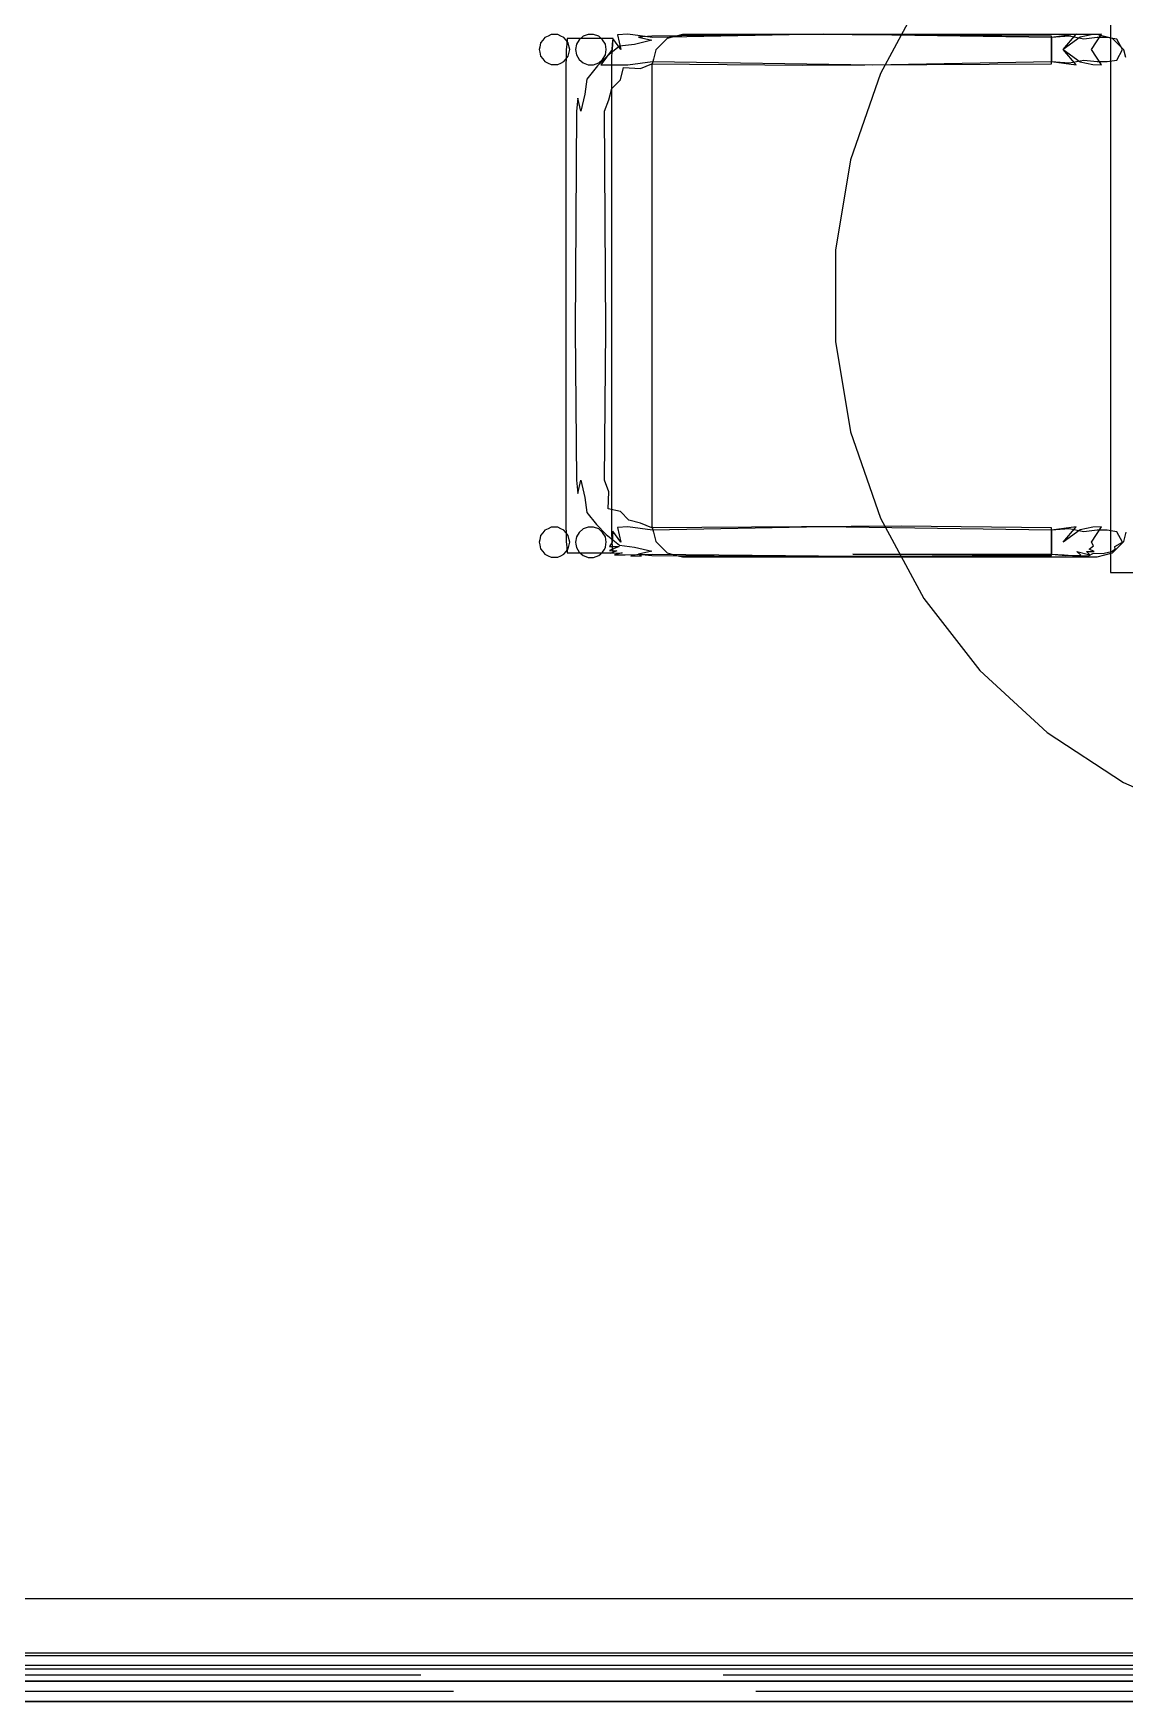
# Model space of a CAD drawing. Extents: x -23.2 to 18.8, y -18.4 to 11.3.
# Drawn here: x 0.566 to 1.469, y -8.394 to -7.015 of the extents above; entities that cross this region are included whole.
import ezdxf

# ---------------------------------------------------------------- set-up
doc = ezdxf.new("R2010")
doc.units = 0
doc.linetypes.add('Dashed', pattern=[0.75, 0.5, -0.25])
for name, color, linetype in [('COVERING', 8, 'Continuous'), ('EJE_MUROS', 8, 'Continuous'), ('FURNISHINGELEMENT', 8, 'Continuous'), ('LOSAS', 3, 'Continuous'), ('MUROS', 7, 'Continuous'), ('VIGAS', 5, 'Continuous')]:
    doc.layers.add(name, color=color, linetype=linetype)

msp = doc.modelspace()

# ---------------------------------------------------------------- linework, layer by layer
at = {"layer": 'COVERING'}
msp.add_line((-5.4478, -8.3941), (3.7638, -8.3941), dxfattribs=at)
at = {"layer": 'EJE_MUROS', "linetype": 'Dashed'}
for p, q in [((1.6368, -8.3721), (-3.5592, -8.3721)), ((1.6638, -8.3856), (-3.5592, -8.3856))]:
    msp.add_line(p, q, dxfattribs=at)
at = {"layer": 'FURNISHINGELEMENT'}
for p, q in [((1.3028, -6.9819, 4.202), (1.2669, -7.0483, 4.202)), ((1.4571, -7.0033, 4.1639), (1.4571, -7.4608, 4.1639)), ((0.9894, -7.0186, 4.2416), (0.9877, -7.0208, 4.2415)), ((0.992, -7.0174, 4.2419), (0.9894, -7.0186, 4.2416)), ((0.9945, -7.0162, 4.2421), (0.992, -7.0174, 4.2419)), ((0.9973, -7.0162, 4.2423), (0.9945, -7.0162, 4.2421)), ((1.0001, -7.0162, 4.2426), (0.9973, -7.0162, 4.2423)), ((1.0027, -7.0174, 4.2428), (1.0001, -7.0162, 4.2426)), ((1.0052, -7.0186, 4.243), (1.0027, -7.0174, 4.2428)), ((1.007, -7.0208, 4.2432), (1.0052, -7.0186, 4.243)), ((1.0212, -7.0176, 3.8969), (1.0178, -7.0204, 3.8968)), ((1.0253, -7.016, 3.8971), (1.0212, -7.0176, 3.8969)), ((1.0297, -7.016, 3.8973), (1.0253, -7.016, 3.8971)), ((1.0339, -7.0176, 3.8975), (1.0297, -7.016, 3.8973)), ((1.0372, -7.0204, 3.8976), (1.0339, -7.0176, 3.8975)), ((1.0579, -7.0159, 3.8519), (1.0496, -7.0164, 3.8598)), ((1.0496, -7.0164, 3.8598), (1.0521, -7.0286, 3.8714)), ((1.0783, -7.0186, 3.8543), (1.0579, -7.0159, 3.8519)), ((1.0779, -7.0174, 3.4582), (1.0669, -7.0183, 3.4527)), ((1.0669, -7.0183, 3.4527), (1.0779, -7.0209, 3.4626)), ((1.2024, -7.0161, 3.4527), (1.0779, -7.0174, 3.4582)), ((1.2198, -7.0159, 3.8464), (1.0783, -7.0186, 3.8543)), ((1.097, -7.0178, 3.8972), (1.0906, -7.0195, 3.8972)), ((1.1033, -7.0161, 3.8972), (1.097, -7.0178, 3.8972)), ((1.4462, -7.0161, 3.8972), (1.1033, -7.0161, 3.8972)), ((1.4085, -7.0174, 3.4582), (1.2024, -7.0161, 3.4527)), ((1.4085, -7.0186, 3.8543), (1.2198, -7.0159, 3.8464)), ((1.4287, -7.0159, 3.4583), (1.4085, -7.0186, 3.4606)), ((1.4085, -7.0209, 3.4626), (1.4085, -7.0174, 3.4582)), ((1.4229, -7.0176, 3.851), (1.4085, -7.0186, 3.8543)), ((1.4085, -7.0186, 3.4606), (1.4085, -7.023, 3.4641)), ((1.418, -7.0286, 3.4679), (1.4287, -7.0159, 3.4583)), ((1.4322, -7.0183, 3.4672), (1.418, -7.0286, 3.4679)), ((1.4352, -7.0199, 3.8495), (1.4229, -7.0176, 3.851)), ((1.4425, -7.0161, 3.4695), (1.4322, -7.0183, 3.4672)), ((1.4462, -7.0187, 3.8407), (1.4352, -7.0199, 3.8495)), ((1.4415, -7.0286, 3.4844), (1.4497, -7.0159, 3.475)), ((1.4497, -7.0159, 3.475), (1.4425, -7.0161, 3.4695)), ((1.4511, -7.0174, 3.8972), (1.4462, -7.0161, 3.8972)), ((1.4544, -7.0187, 3.8323), (1.4462, -7.0187, 3.8407)), ((1.4589, -7.0195, 3.8972), (1.4511, -7.0174, 3.8972)), ((1.4624, -7.0199, 3.8223), (1.4544, -7.0187, 3.8323)), ((0.9851, -7.0265, 4.2413), (0.9847, -7.0286, 4.2412)), ((0.9847, -7.0286, 4.2412), (0.9851, -7.0306, 4.2413)), ((0.9859, -7.023, 4.2413), (0.9851, -7.0265, 4.2413)), ((0.9851, -7.0306, 4.2413), (0.9859, -7.0341, 4.2413)), ((0.9877, -7.0208, 4.2415), (0.9859, -7.023, 4.2413)), ((1.007, -7.0288, 4.2398), (1.0069, -7.0352, 4.2415)), ((1.0087, -7.023, 4.2433), (1.007, -7.0208, 4.2432)), ((1.0075, -7.0242, 4.2351), (1.007, -7.0288, 4.2398)), ((1.0079, -7.0195, 4.2305), (1.0075, -7.0242, 4.2351)), ((1.0458, -7.0195, 4.2338), (1.0079, -7.0195, 4.2305)), ((1.0095, -7.0265, 4.2434), (1.0087, -7.023, 4.2433)), ((1.0087, -7.0341, 4.2433), (1.0095, -7.0306, 4.2434)), ((1.01, -7.0286, 4.2434), (1.0095, -7.0265, 4.2434)), ((1.0095, -7.0306, 4.2434), (1.01, -7.0286, 4.2434)), ((1.0156, -7.0242, 3.8967), (1.0148, -7.0286, 3.8966)), ((1.0148, -7.0286, 3.8966), (1.0156, -7.0329, 3.8967)), ((1.0178, -7.0204, 3.8968), (1.0156, -7.0242, 3.8967)), ((1.0451, -7.0286, 3.8785), (1.0358, -7.0413, 3.8696)), ((1.0395, -7.0242, 3.8977), (1.0372, -7.0204, 3.8976)), ((1.0402, -7.0286, 3.8978), (1.0395, -7.0242, 3.8977)), ((1.0395, -7.0329, 3.8977), (1.0402, -7.0286, 3.8978)), ((1.0512, -7.0258, 3.4613), (1.0412, -7.0337, 3.4626)), ((1.0448, -7.0366, 4.2452), (1.045, -7.0288, 4.2431)), ((1.045, -7.0288, 4.2431), (1.0454, -7.0242, 4.2384)), ((1.0457, -7.0193, 3.8705), (1.0451, -7.0286, 3.8785)), ((1.0454, -7.0242, 4.2384), (1.0458, -7.0195, 4.2338)), ((1.0521, -7.0286, 3.8714), (1.0457, -7.0193, 3.8705)), ((1.0636, -7.0243, 3.4637), (1.0512, -7.0258, 3.4613)), ((1.0779, -7.0209, 3.4626), (1.0636, -7.0243, 3.4637)), ((1.0813, -7.0288, 3.8972), (1.0792, -7.0366, 3.8972)), ((1.086, -7.0242, 3.8972), (1.0813, -7.0288, 3.8972)), ((1.0906, -7.0195, 3.8972), (1.086, -7.0242, 3.8972)), ((1.4085, -7.026, 3.4651), (1.4085, -7.0209, 3.4626)), ((1.4085, -7.023, 3.4641), (1.4085, -7.0286, 3.4654)), ((1.4085, -7.0317, 3.4651), (1.4085, -7.026, 3.4651)), ((1.4085, -7.0286, 3.4654), (1.4085, -7.0341, 3.4641)), ((1.4085, -7.0367, 3.4626), (1.4085, -7.0317, 3.4651)), ((1.4287, -7.0412, 3.4583), (1.418, -7.0286, 3.4679)), ((1.418, -7.0286, 3.4679), (1.4322, -7.0388, 3.4672)), ((1.4497, -7.0412, 3.475), (1.4415, -7.0286, 3.4844)), ((1.4636, -7.0242, 3.8972), (1.4589, -7.0195, 3.8972)), ((1.4672, -7.0286, 3.8199), (1.4624, -7.0199, 3.8223)), ((1.4624, -7.0372, 3.8223), (1.4672, -7.0286, 3.8199)), ((1.4682, -7.0288, 3.8972), (1.4636, -7.0242, 3.8972)), ((1.4699, -7.0352, 3.8972), (1.4682, -7.0288, 3.8972)), ((0.9859, -7.0341, 4.2413), (0.9877, -7.0363, 4.2415)), ((0.9877, -7.0363, 4.2415), (0.9894, -7.0385, 4.2416)), ((0.9894, -7.0385, 4.2416), (0.992, -7.0397, 4.2419)), ((0.992, -7.0397, 4.2419), (0.9945, -7.0409, 4.2421)), ((0.9945, -7.0409, 4.2421), (0.9973, -7.0409, 4.2423)), ((0.9973, -7.0409, 4.2423), (1.0001, -7.0409, 4.2426)), ((1.0001, -7.0409, 4.2426), (1.0027, -7.0397, 4.2428)), ((1.0027, -7.0397, 4.2428), (1.0052, -7.0385, 4.243)), ((1.0052, -7.0385, 4.243), (1.007, -7.0363, 4.2432)), ((1.0069, -7.0352, 4.2415), (1.0068, -7.0415, 4.2431)), ((1.0068, -7.0415, 4.2431), (1.0068, -7.4225, 4.2431)), ((1.007, -7.0363, 4.2432), (1.0087, -7.0341, 4.2433)), ((1.0156, -7.0329, 3.8967), (1.0178, -7.0367, 3.8968)), ((1.0178, -7.0367, 3.8968), (1.0212, -7.0396, 3.8969)), ((1.0212, -7.0396, 3.8969), (1.0253, -7.0411, 3.8971)), ((1.0328, -7.0419, 3.4626), (1.024, -7.0529, 3.4613)), ((1.0253, -7.0411, 3.8971), (1.0297, -7.0411, 3.8973)), ((1.0297, -7.0411, 3.8973), (1.0339, -7.0395, 3.8975)), ((1.0412, -7.0337, 3.4626), (1.0328, -7.0419, 3.4626)), ((1.0339, -7.0395, 3.8975), (1.0372, -7.0367, 3.8976)), ((1.0358, -7.0413, 3.8696), (1.0429, -7.0412, 3.863)), ((1.0372, -7.0367, 3.8976), (1.0395, -7.0329, 3.8977)), ((1.0429, -7.0412, 3.863), (1.0497, -7.0412, 3.8566)), ((1.0447, -7.0415, 4.2465), (1.0448, -7.0366, 4.2452)), ((1.0447, -7.4225, 4.2465), (1.0447, -7.0415, 4.2465)), ((1.0497, -7.0412, 3.8566), (1.0579, -7.0412, 3.8519)), ((1.0519, -7.0536, 3.4527), (1.0543, -7.0434, 3.4629)), ((1.0543, -7.0434, 3.4629), (1.0684, -7.0441, 3.4527)), ((1.0579, -7.0412, 3.8519), (1.0783, -7.0385, 3.8543)), ((1.0684, -7.0441, 3.4527), (1.0779, -7.0403, 3.4582)), ((1.0792, -7.0366, 3.8972), (1.0779, -7.0415, 3.8972)), ((1.0779, -7.0403, 3.4582), (1.2024, -7.0415, 3.4527)), ((1.0779, -7.0415, 3.8972), (1.0779, -7.4225, 3.8972)), ((1.0783, -7.0385, 3.8543), (1.2606, -7.0412, 3.8457)), ((1.2024, -7.0415, 3.4527), (1.4085, -7.0403, 3.4582)), ((1.2606, -7.0412, 3.8457), (1.4085, -7.0385, 3.8543)), ((1.4085, -7.0341, 3.4641), (1.4085, -7.0385, 3.4606)), ((1.4085, -7.0403, 3.4582), (1.4085, -7.0367, 3.4626)), ((1.4085, -7.0385, 3.4606), (1.4287, -7.0412, 3.4583)), ((1.4085, -7.0385, 3.8543), (1.4229, -7.0395, 3.851)), ((1.4229, -7.0395, 3.851), (1.4352, -7.0372, 3.8495)), ((1.4322, -7.0388, 3.4672), (1.4425, -7.041, 3.4695)), ((1.4352, -7.0372, 3.8495), (1.4462, -7.0384, 3.8407)), ((1.4425, -7.041, 3.4695), (1.4497, -7.0412, 3.475)), ((1.4462, -7.0384, 3.8407), (1.4544, -7.0384, 3.8323)), ((1.4544, -7.0384, 3.8323), (1.4624, -7.0372, 3.8223)), ((1.024, -7.0529, 3.4613), (1.0225, -7.0653, 3.4637)), ((1.0449, -7.0606, 3.4527), (1.0519, -7.0536, 3.4527)), ((1.2669, -7.0483, 4.202), (1.2423, -7.1198, 4.202)), ((1.0166, -7.0686, 3.4527), (1.0157, -7.0796, 3.4582)), ((1.0192, -7.0796, 3.4626), (1.0166, -7.0686, 3.4527)), ((1.0225, -7.0653, 3.4637), (1.0192, -7.0796, 3.4626)), ((1.0386, -7.0796, 3.4582), (1.0424, -7.0701, 3.4527)), ((1.0424, -7.0701, 3.4527), (1.0449, -7.0606, 3.4527)), ((1.0157, -7.0796, 3.4582), (1.0144, -7.26, 3.4527)), ((1.0398, -7.26, 3.4527), (1.0386, -7.0796, 3.4582)), ((1.2423, -7.1198, 4.202), (1.2299, -7.1943, 4.202)), ((1.2299, -7.1943, 4.202), (1.2299, -7.2699, 4.202)), ((1.0144, -7.26, 3.4527), (1.0157, -7.3844, 3.4582)), ((1.0386, -7.3844, 3.4582), (1.0398, -7.26, 3.4527)), ((1.2299, -7.2699, 4.202), (1.2423, -7.3444, 4.202)), ((1.2423, -7.3444, 4.202), (1.2669, -7.4159, 4.202)), ((1.0157, -7.3844, 3.4582), (1.0166, -7.3954, 3.4527)), ((1.0166, -7.3954, 3.4527), (1.0192, -7.3844, 3.4626)), ((1.0192, -7.3844, 3.4626), (1.0225, -7.3988, 3.4637)), ((1.0424, -7.394, 3.4527), (1.0386, -7.3844, 3.4582)), ((1.0225, -7.3988, 3.4637), (1.024, -7.4111, 3.4613)), ((1.0417, -7.4081, 3.4629), (1.0424, -7.394, 3.4527)), ((1.024, -7.4111, 3.4613), (1.032, -7.4211, 3.4626)), ((1.0519, -7.4105, 3.4527), (1.0417, -7.4081, 3.4629)), ((1.0589, -7.4174, 3.4527), (1.0519, -7.4105, 3.4527)), ((1.0684, -7.42, 3.4527), (1.0589, -7.4174, 3.4527)), ((1.2669, -7.4159, 4.202), (1.3028, -7.4823, 4.202)), ((0.9859, -7.4303, 4.2413), (0.9851, -7.4337, 4.2413)), ((0.9877, -7.428, 4.2415), (0.9859, -7.4303, 4.2413)), ((0.9894, -7.4258, 4.2416), (0.9877, -7.428, 4.2415)), ((0.992, -7.4246, 4.2419), (0.9894, -7.4258, 4.2416)), ((0.9945, -7.4234, 4.2421), (0.992, -7.4246, 4.2419)), ((0.9973, -7.4234, 4.2423), (0.9945, -7.4234, 4.2421)), ((1.0001, -7.4234, 4.2426), (0.9973, -7.4234, 4.2423)), ((1.0027, -7.4246, 4.2428), (1.0001, -7.4234, 4.2426)), ((1.0052, -7.4258, 4.243), (1.0027, -7.4246, 4.2428)), ((1.007, -7.428, 4.2432), (1.0052, -7.4258, 4.243)), ((1.0068, -7.4225, 4.2431), (1.0069, -7.4289, 4.2415)), ((1.0069, -7.4289, 4.2415), (1.007, -7.4352, 4.2398)), ((1.0087, -7.4303, 4.2433), (1.007, -7.428, 4.2432)), ((1.0095, -7.4337, 4.2434), (1.0087, -7.4303, 4.2433)), ((1.0156, -7.4314, 3.8967), (1.0148, -7.4358, 3.8966)), ((1.0178, -7.4276, 3.8968), (1.0156, -7.4314, 3.8967)), ((1.0212, -7.4248, 3.8969), (1.0178, -7.4276, 3.8968)), ((1.0253, -7.4233, 3.8971), (1.0212, -7.4248, 3.8969)), ((1.0297, -7.4233, 3.8973), (1.0253, -7.4233, 3.8971)), ((1.0339, -7.4248, 3.8975), (1.0297, -7.4233, 3.8973)), ((1.032, -7.4211, 3.4626), (1.0402, -7.4295, 3.4626)), ((1.0372, -7.4276, 3.8976), (1.0339, -7.4248, 3.8975)), ((1.0395, -7.4314, 3.8977), (1.0372, -7.4276, 3.8976)), ((1.0402, -7.4358, 3.8978), (1.0395, -7.4314, 3.8977)), ((1.0402, -7.4295, 3.4626), (1.0512, -7.4383, 3.4613)), ((1.0448, -7.4274, 4.2452), (1.0447, -7.4225, 4.2465)), ((1.045, -7.4352, 4.2431), (1.0448, -7.4274, 4.2452)), ((1.0457, -7.4265, 3.8705), (1.0451, -7.4358, 3.8785)), ((1.0521, -7.4358, 3.8714), (1.0457, -7.4265, 3.8705)), ((1.0579, -7.4231, 3.8519), (1.0496, -7.4236, 3.8598)), ((1.0496, -7.4236, 3.8598), (1.0521, -7.4358, 3.8714)), ((1.0783, -7.4258, 3.8543), (1.0579, -7.4231, 3.8519)), ((1.0779, -7.4238, 3.4582), (1.0684, -7.42, 3.4527)), ((1.0779, -7.4225, 3.8972), (1.0792, -7.4274, 3.8972)), ((1.2841, -7.4225, 3.4527), (1.0779, -7.4238, 3.4582)), ((1.2198, -7.4231, 3.8464), (1.0783, -7.4258, 3.8543)), ((1.0792, -7.4274, 3.8972), (1.0813, -7.4352, 3.8972)), ((1.4085, -7.4258, 3.8543), (1.2198, -7.4231, 3.8464)), ((1.4085, -7.4238, 3.4582), (1.2841, -7.4225, 3.4527)), ((1.4287, -7.4231, 3.4583), (1.4085, -7.4258, 3.4606)), ((1.4085, -7.4273, 3.4626), (1.4085, -7.4238, 3.4582)), ((1.4229, -7.4248, 3.851), (1.4085, -7.4258, 3.8543)), ((1.4085, -7.4258, 3.4606), (1.4085, -7.4303, 3.4641)), ((1.4085, -7.4324, 3.4651), (1.4085, -7.4273, 3.4626)), ((1.4085, -7.4303, 3.4641), (1.4085, -7.4358, 3.4654)), ((1.4085, -7.4381, 3.4651), (1.4085, -7.4324, 3.4651)), ((1.418, -7.4358, 3.4679), (1.4287, -7.4231, 3.4583)), ((1.4322, -7.4255, 3.4672), (1.418, -7.4358, 3.4679)), ((1.4352, -7.4271, 3.8495), (1.4229, -7.4248, 3.851)), ((1.4425, -7.4233, 3.4695), (1.4322, -7.4255, 3.4672)), ((1.4462, -7.4259, 3.8407), (1.4352, -7.4271, 3.8495)), ((1.4415, -7.4358, 3.4844), (1.4497, -7.4231, 3.475)), ((1.4497, -7.4231, 3.475), (1.4425, -7.4233, 3.4695)), ((1.4544, -7.4259, 3.8323), (1.4462, -7.4259, 3.8407)), ((1.4624, -7.4271, 3.8223), (1.4544, -7.4259, 3.8323)), ((1.4672, -7.4358, 3.8199), (1.4624, -7.4271, 3.8223)), ((1.4682, -7.4352, 3.8972), (1.4703, -7.4274, 3.8972)), ((0.9851, -7.4337, 4.2413), (0.9847, -7.4358, 4.2412)), ((0.9847, -7.4358, 4.2412), (0.9851, -7.4378, 4.2413)), ((0.9851, -7.4378, 4.2413), (0.9859, -7.4413, 4.2413)), ((0.9859, -7.4413, 4.2413), (0.9877, -7.4435, 4.2415)), ((0.9877, -7.4435, 4.2415), (0.9894, -7.4457, 4.2416)), ((0.9894, -7.4457, 4.2416), (0.992, -7.4469, 4.2419)), ((1.0027, -7.4469, 4.2428), (1.0052, -7.4457, 4.243)), ((1.0052, -7.4457, 4.243), (1.007, -7.4435, 4.2432)), ((1.007, -7.4352, 4.2398), (1.0075, -7.4399, 4.2351)), ((1.007, -7.4435, 4.2432), (1.0087, -7.4413, 4.2433)), ((1.0075, -7.4399, 4.2351), (1.0079, -7.4445, 4.2305)), ((1.0079, -7.4445, 4.2305), (1.0458, -7.4445, 4.2338)), ((1.0087, -7.4413, 4.2433), (1.0095, -7.4378, 4.2434)), ((1.01, -7.4358, 4.2434), (1.0095, -7.4337, 4.2434)), ((1.0095, -7.4378, 4.2434), (1.01, -7.4358, 4.2434)), ((1.0148, -7.4358, 3.8966), (1.0151, -7.4373, 3.8967)), ((1.0151, -7.4373, 3.8967), (1.0156, -7.4401, 3.8967)), ((1.0156, -7.4401, 3.8967), (1.0167, -7.442, 3.8967)), ((1.0167, -7.442, 3.8967), (1.0178, -7.4439, 3.8968)), ((1.0178, -7.4439, 3.8968), (1.0212, -7.4468, 3.8969)), ((1.0339, -7.4468, 3.8975), (1.0356, -7.4453, 3.8976)), ((1.0356, -7.4453, 3.8976), (1.0372, -7.4439, 3.8976)), ((1.0372, -7.4439, 3.8976), (1.0384, -7.442, 3.8977)), ((1.0384, -7.442, 3.8977), (1.0395, -7.4401, 3.8977)), ((1.0395, -7.4401, 3.8977), (1.0399, -7.4373, 3.8977)), ((1.0399, -7.4373, 3.8977), (1.0402, -7.4358, 3.8978)), ((1.0451, -7.4358, 3.8785), (1.0428, -7.4393, 3.882)), ((1.0428, -7.4393, 3.882), (1.0508, -7.4393, 3.8701)), ((1.0508, -7.4393, 3.8701), (1.0428, -7.4426, 3.8785)), ((1.0428, -7.4426, 3.8785), (1.049, -7.4429, 3.8696)), ((1.049, -7.4429, 3.8696), (1.044, -7.4447, 3.8734)), ((1.044, -7.4447, 3.8734), (1.0533, -7.4446, 3.8639)), ((1.0454, -7.4399, 4.2384), (1.045, -7.4352, 4.2431)), ((1.0458, -7.4445, 4.2338), (1.0454, -7.4399, 4.2384)), ((1.0533, -7.4446, 3.8639), (1.0471, -7.4461, 3.867)), ((1.0471, -7.4461, 3.867), (1.0557, -7.4463, 3.8598)), ((1.0512, -7.4383, 3.4613), (1.0636, -7.4398, 3.4637)), ((1.0557, -7.4463, 3.8598), (1.0666, -7.446, 3.8555)), ((1.0666, -7.446, 3.8555), (1.0605, -7.4474, 3.855)), ((1.0636, -7.4398, 3.4637), (1.0779, -7.4431, 3.4626)), ((1.0666, -7.446, 3.8555), (1.0783, -7.4457, 3.8543)), ((1.0693, -7.4471, 3.853), (1.0666, -7.446, 3.8555)), ((1.0779, -7.4431, 3.4626), (1.0669, -7.4457, 3.4527)), ((1.0669, -7.4457, 3.4527), (1.0779, -7.4467, 3.4582)), ((1.0783, -7.4457, 3.8543), (1.2434, -7.4472, 3.8519)), ((1.0813, -7.4352, 3.8972), (1.086, -7.4399, 3.8972)), ((1.086, -7.4399, 3.8972), (1.0906, -7.4445, 3.8972)), ((1.0906, -7.4445, 3.8972), (1.0984, -7.4466, 3.8972)), ((1.4085, -7.4469, 3.8518), (1.2442, -7.4457, 3.8543)), ((1.2442, -7.4457, 3.8543), (1.4085, -7.4457, 3.8543)), ((1.4085, -7.4358, 3.4654), (1.4085, -7.4385, 3.4648)), ((1.4085, -7.4431, 3.4626), (1.4085, -7.4381, 3.4651)), ((1.4085, -7.4385, 3.4648), (1.4085, -7.4413, 3.4641)), ((1.4085, -7.4413, 3.4641), (1.4085, -7.4435, 3.4624)), ((1.4085, -7.4467, 3.4582), (1.4085, -7.4431, 3.4626)), ((1.4085, -7.4435, 3.4624), (1.4085, -7.4457, 3.4606)), ((1.4085, -7.4457, 3.4606), (1.4199, -7.4467, 3.4606)), ((1.4085, -7.4457, 3.8543), (1.419, -7.4463, 3.8525)), ((1.4328, -7.4464, 3.467), (1.4295, -7.4435, 3.4686)), ((1.4295, -7.4435, 3.4686), (1.44, -7.4462, 3.4734)), ((1.44, -7.4462, 3.4734), (1.4373, -7.4434, 3.4747)), ((1.4373, -7.4434, 3.4747), (1.4437, -7.4434, 3.4832)), ((1.4395, -7.4467, 3.8438), (1.4426, -7.445, 3.8444)), ((1.4396, -7.4416, 3.4792), (1.4432, -7.4387, 3.4869)), ((1.4437, -7.4434, 3.4832), (1.4396, -7.4416, 3.4792)), ((1.4432, -7.4387, 3.4869), (1.4415, -7.4358, 3.4844)), ((1.4426, -7.445, 3.8444), (1.4521, -7.4447, 3.8365)), ((1.4462, -7.4479, 3.8972), (1.4526, -7.4462, 3.8972)), ((1.4521, -7.4447, 3.8365), (1.458, -7.4434, 3.8312)), ((1.4526, -7.4462, 3.8972), (1.4589, -7.4445, 3.8972)), ((1.458, -7.4434, 3.8312), (1.461, -7.4415, 3.8289)), ((1.4589, -7.4445, 3.8972), (1.4636, -7.4399, 3.8972)), ((1.4609, -7.4392, 3.8306), (1.4672, -7.4358, 3.8199)), ((1.461, -7.4415, 3.8289), (1.4609, -7.4392, 3.8306)), ((1.4636, -7.4399, 3.8972), (1.4682, -7.4352, 3.8972)), ((0.992, -7.4469, 4.2419), (0.9945, -7.4481, 4.2421)), ((0.9945, -7.4481, 4.2421), (0.9973, -7.4481, 4.2423)), ((0.9973, -7.4481, 4.2423), (1.0001, -7.4481, 4.2426)), ((1.0001, -7.4481, 4.2426), (1.0027, -7.4469, 4.2428)), ((1.0212, -7.4468, 3.8969), (1.0232, -7.4475, 3.897)), ((1.0232, -7.4475, 3.897), (1.0253, -7.4483, 3.8971)), ((1.0253, -7.4483, 3.8971), (1.0297, -7.4483, 3.8973)), ((1.0297, -7.4483, 3.8973), (1.0318, -7.4475, 3.8974)), ((1.0318, -7.4475, 3.8974), (1.0339, -7.4468, 3.8975)), ((1.0605, -7.4474, 3.855), (1.0693, -7.4471, 3.853)), ((1.0779, -7.4467, 3.4582), (1.2841, -7.4479, 3.4527)), ((1.0984, -7.4466, 3.8972), (1.1033, -7.4479, 3.8972)), ((1.1033, -7.4479, 3.8972), (1.4462, -7.4479, 3.8972)), ((1.2434, -7.4472, 3.8519), (1.4085, -7.4469, 3.8518)), ((1.2841, -7.4479, 3.4527), (1.4085, -7.4467, 3.4582)), ((1.419, -7.4463, 3.8525), (1.429, -7.4469, 3.8487)), ((1.4199, -7.4467, 3.4606), (1.4328, -7.4464, 3.467)), ((1.429, -7.4469, 3.8487), (1.4395, -7.4467, 3.8438)), ((1.4571, -7.4608, 4.1639), (1.9146, -7.4608, 4.1639)), ((1.3028, -7.4823, 4.202), (1.3492, -7.5419, 4.202)), ((1.3492, -7.5419, 4.202), (1.4048, -7.5931, 4.202)), ((1.4048, -7.5931, 4.202), (1.4681, -7.6344, 4.202)), ((1.4681, -7.6344, 4.202), (1.5373, -7.6648, 4.202))]:
    msp.add_line(p, q, dxfattribs=at)
at = {"layer": 'LOSAS'}
for p, q in [((3.7668, -8.3562), (-5.4062, -8.3562)), ((3.7638, -8.3641), (-5.4178, -8.3641))]:
    msp.add_line(p, q, dxfattribs=at)
at = {"layer": 'MUROS'}
for p, q in [((-3.5592, -8.3671), (1.6368, -8.3671)), ((-3.5592, -8.3771), (1.6638, -8.3771)), ((1.6368, -8.3771), (-3.5592, -8.3771)), ((1.6638, -8.3941), (-3.5592, -8.3941))]:
    msp.add_line(p, q, dxfattribs=at)
at = {"layer": 'VIGAS'}
for p, q in [((1.6638, -8.3091), (-3.3178, -8.3091)), ((1.6689, -8.3541), (-3.3228, -8.3541))]:
    msp.add_line(p, q, dxfattribs=at)

doc.saveas('drawing.dxf')
